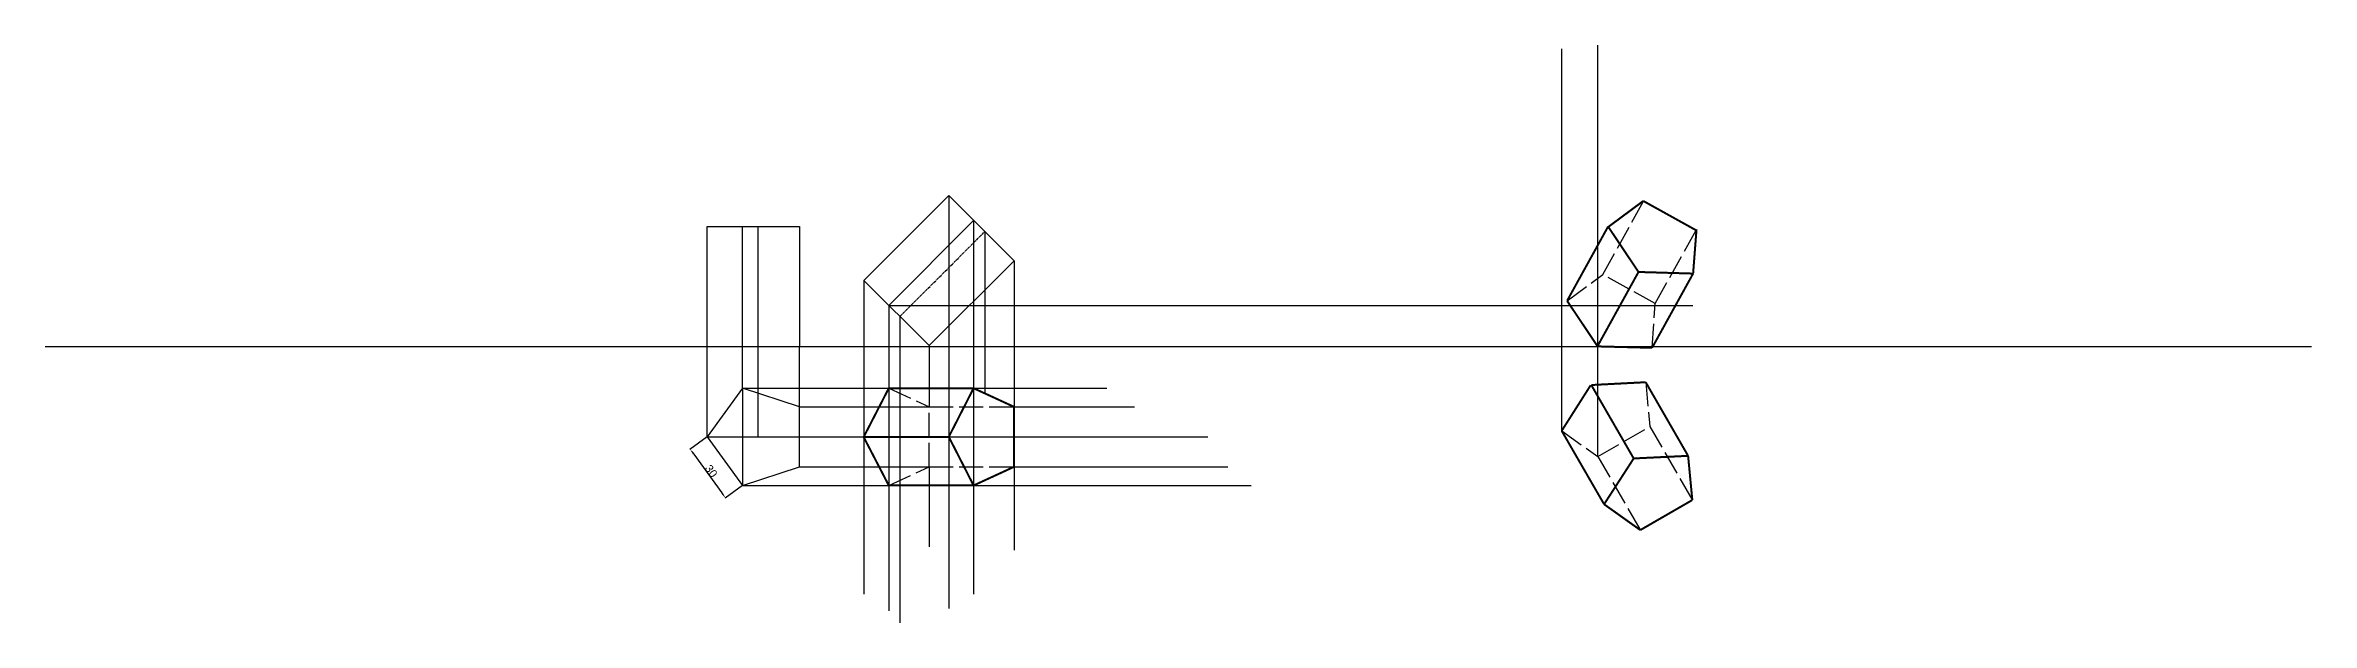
# Model space of a CAD drawing. Header units: millimetres. Extents: x 105 to 9929, y -38 to 412.
# Drawn here: x 2390 to 3523, y 96 to 384 of the extents above; entities that cross this region are included whole.
import ezdxf

# ---------------------------------------------------------------- set-up
doc = ezdxf.new("R2010")
doc.units = ezdxf.units.MM
doc.header["$MEASUREMENT"] = 0
doc.header["$PDMODE"] = 35
doc.linetypes.add('ACAD_ISO02W100', pattern=[15, 12, -3])
doc.linetypes.add('CENTER', pattern=[2, 1.25, -0.25, 0.25, -0.25])
doc.styles.get("Standard").update_dxf_attribs({"font": 'arial.ttf'})
doc.dimstyles.get("Standard").update_dxf_attribs({"dimtxt": 4, "dimasz": 3, "dimexe": 0.18, "dimexo": 0.0625, "dimgap": 0.09, "dimtad": 1, "dimdec": 0, "dimzin": 0, "dimdsep": 46, "dimtxsty": 'Standard', "dimcen": 0.09, "dimclrd": 6, "dimclre": 4, "dimadec": 0, "dimazin": 0, "dimtfac": 1, "dimtdec": 0, "dimtofl": 0, "dimtmove": 0, "dimatfit": 3, "dimfxl": 1, "dimtolj": 1, "dimtzin": 0, "dimarcsym": 1})

# ---------------------------------------------------------------- blocks, each defined once
blk = doc.blocks.new('*D11')
at = {"color": 4, "lineweight": -2, "transparency": 16777216}
for p, q in [((2720.4, 188.6), (2711.8, 182.3)), ((2738, 164.3), (2729.4, 158))]:
    blk.add_line(p, q, dxfattribs=at)
at = {"color": 6, "lineweight": -2, "transparency": 16777216}
blk.add_line((2713.7, 180), (2727.8, 160.6), dxfattribs=at)
at = {"color": 6, "transparency": 16777216}
for points in [[(2714.1, 180.3), (2713.3, 179.7), (2711.9, 182.4)], [(2728.2, 160.8), (2727.4, 160.3), (2729.5, 158.1)]]:
    blk.add_solid(points, dxfattribs=at)
at = {"layer": 'Defpoints', "color": 0, "transparency": 16777216}
for p in [(2720.4, 188.6), (2738.1, 164.3), (2729.5, 158.1)]:
    blk.add_point(p, dxfattribs=at)
at = {"color": 0, "transparency": 16777216, "insert": (2722.4, 171.5), "char_height": 4, "attachment_point": 5, "rotation": 306}
blk.add_mtext('\\A1;30', dxfattribs=at)

msp = doc.modelspace()

# ---------------------------------------------------------------- linework, layer by layer
for p, q in [((3147.6, 191.6), (3147.6, 382.6)), ((3165.7, 178.8), (3165.7, 384.3)), ((2798.7, 266.8), (2841.2, 309.2)), ((2841.2, 309.2), (2873.8, 276.6)), ((2841.2, 309.2), (2841.2, 102.8)), ((2811.2, 254.3), (2853.6, 296.8)), ((2853.6, 296.8), (2853.6, 109.9)), ((2720.4, 233.8), (2720.4, 293.8)), ((2720.4, 293.8), (2766.6, 293.8)), ((2738.1, 233.8), (2738.1, 293.8)), ((2766.6, 293.8), (2766.6, 233.8)), ((2859.2, 291.2), (2859.2, 210.3)), ((2873.8, 276.6), (2831.4, 234.2)), ((2873.8, 276.6), (2873.8, 132)), ((2798.7, 266.8), (2831.4, 234.2)), ((2798.7, 266.8), (2798.7, 109.9)), ((2811.2, 254.3), (2811.2, 101.6)), ((2811.2, 254.3), (3213.2, 254.3)), ((2816.8, 248.8), (2816.8, 95.7)), ((2389.5, 233.8), (3522.5, 233.8)), ((2720.4, 188.6), (2720.4, 233.8)), ((2720.4, 233.8), (2766.6, 233.8)), ((2738.1, 212.9), (2738.1, 233.8)), ((2745.9, 188.6), (2745.9, 233.8)), ((2766.6, 203.6), (2766.6, 233.8)), ((2831.4, 234.2), (2831.4, 203.6)), ((2738.1, 212.9), (2920.2, 212.9)), ((2738.1, 212.9), (2738.1, 164.3)), ((2766.6, 203.6), (2831.4, 203.6)), ((2873.8, 203.6), (2934, 203.6)), ((2720.4, 188.6), (2970.7, 188.6)), ((2766.6, 173.6), (2831.4, 173.6)), ((2831.4, 173.6), (2831.4, 133.7)), ((2873.8, 173.6), (2980.7, 173.6)), ((2738.1, 164.3), (2992.4, 164.3))]:
    msp.add_line(p, q)
at = {"linetype": 'ACAD_ISO02W100'}
for p, q in [((3168.2, 269.7), (3188.7, 306.8)), ((3194.4, 255.2), (3215, 292.3)), ((3150.3, 256.6), (3168.2, 269.7)), ((3194.4, 255.2), (3168.2, 269.7)), ((3192.8, 233.1), (3194.4, 255.2)), ((3189.6, 215.9), (3191.7, 193.8)), ((2811.2, 212.9), (2831.4, 203.6)), ((2831.4, 203.6), (2873.8, 203.6)), ((2831.4, 173.6), (2831.4, 203.6)), ((3165.7, 178.8), (3191.7, 193.8)), ((3191.7, 193.8), (3212.9, 157)), ((3147.6, 191.6), (3165.7, 178.8)), ((2811.2, 164.3), (2831.4, 173.6)), ((2831.4, 173.6), (2873.8, 173.6)), ((3165.7, 178.8), (3186.9, 142))]:
    msp.add_line(p, q, dxfattribs=at)
at = {"linetype": 'CENTER'}
for p, q in [((2745.9, 233.8), (2745.9, 293.8)), ((2816.8, 248.8), (2859.2, 291.2))]:
    msp.add_line(p, q, dxfattribs=at)
at = {"const_width": 1}
for points in [[(3188.4, 306.5), (3170.6, 293.3)], [(3214.7, 291.9), (3188.4, 306.5)], [(3170.8, 293.7), (3150.3, 256.6)], [(3170.8, 293.7), (3186, 271)], [(3213.3, 270.2), (3215, 292.3)], [(3186, 271), (3165.5, 233.9)], [(3186, 271), (3213.3, 270.2)], [(3213.3, 270.2), (3192.8, 233.1)], [(3165.5, 233.9), (3150.3, 256.6)], [(3165.7, 233.8), (3192.8, 233.1)], [(3162.4, 214.5), (3189.6, 215.9)], [(3210.8, 179.1), (3189.6, 215.9)], [(2798.7, 188.6), (2811.2, 212.9)], [(2853.6, 212.9), (2811.2, 212.9)], [(2853.6, 212.9), (2841.2, 188.6)], [(2873.8, 203.6), (2853.6, 212.9)], [(2873.8, 173.6), (2873.8, 203.6)], [(3162.1, 214.4), (3147.6, 191.6)], [(3183.6, 177.8), (3162.4, 214.5)], [(2841.2, 188.6), (2798.7, 188.6)], [(2798.7, 188.4), (2811.2, 164.3)], [(2841.2, 188.6), (2853.6, 164.3)], [(3168.8, 154.9), (3147.6, 191.6)], [(2853.6, 164.3), (2873.8, 173.6)], [(3183.6, 177.8), (3168.8, 154.9)], [(3210.8, 179.1), (3183.6, 177.8)], [(3212.9, 157), (3210.8, 179.1)], [(2853.6, 164.3), (2811.2, 164.3)], [(3168.8, 154.9), (3186.9, 142)], [(3186.9, 142), (3212.9, 157)]]:
    msp.add_lwpolyline(points, dxfattribs=at)
msp.add_lwpolyline([(2766.6, 173.6), (2766.6, 203.6), (2738.1, 212.9), (2720.4, 188.6), (2738.1, 164.3)], close=True)

# ---------------------------------------------------------------- dimensions: what is measured, and where the dimension line sits
dim = msp.add_aligned_dim(p1=(2720.4, 188.6), p2=(2738.1, 164.3), distance=-10.5, dimstyle='Standard')
dim.commit()
dim.dimension.update_dxf_attribs({"geometry": '*D11', "text_midpoint": (2722.4, 171.5)})

doc.saveas('drawing.dxf')
